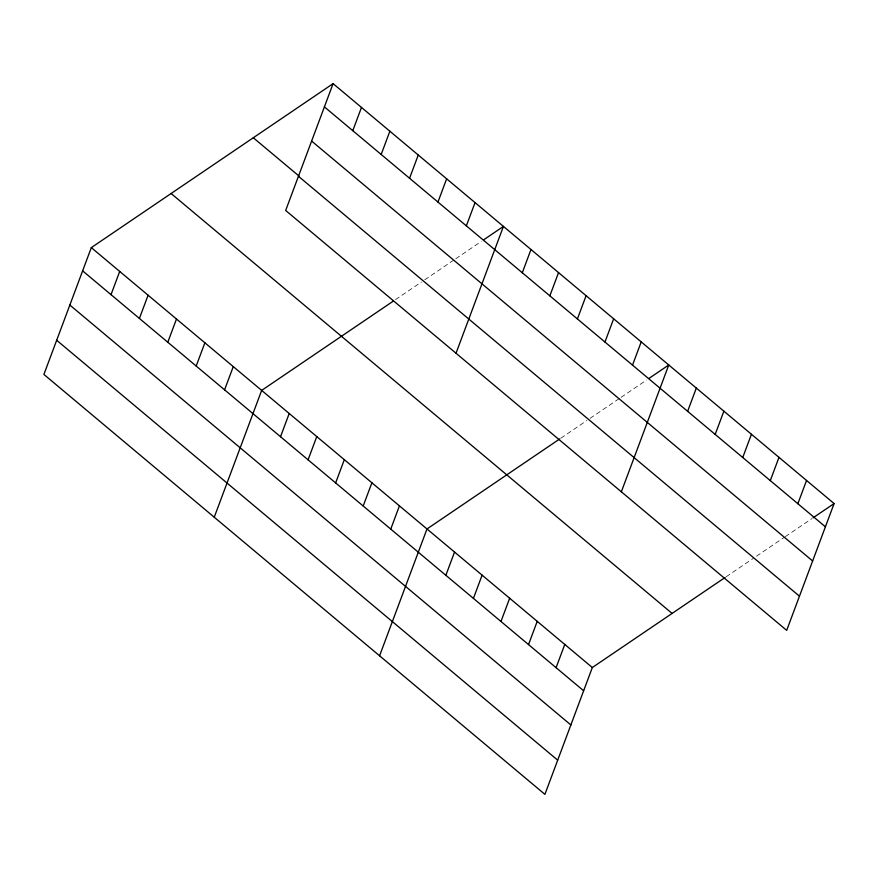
<?xml version="1.0" encoding="UTF-8"?>
<svg xmlns="http://www.w3.org/2000/svg" width="878" height="878" viewBox="0 0 878 878"><rect width="100%" height="100%" fill="white"/><g stroke="black" fill="none" stroke-linecap="round" stroke-linejoin="round"><path stroke-width="0.66" stroke-dasharray="4.39 3.29" d="M395.528 299.607L421.484 281.992M424.754 279.775L454.672 259.482M455.781 258.736L481.265 241.45M560.855 438.177L586.822 420.562M590.093 418.345L620.011 398.052M621.119 397.306L646.603 380.02M726.194 576.747L753.236 558.408M756.529 556.169L784.23 537.38M785.338 536.623L811.941 518.591"/><path stroke-width="1.32" d="M333.091 83.64L285.668 210.468L786.688 630.371L834.1 503.555L333.091 83.64L91.312 247.629L43.9 374.445L544.909 794.36L592.332 667.532L725.107 577.472M111.023 294.657L119.704 271.423M139.404 318.451L148.097 295.217M167.797 342.244L176.489 319.01M196.189 366.049L204.881 342.804M224.581 389.843L233.274 366.598M352.791 130.679L361.473 107.434M214.243 517.219L261.666 390.392L393.366 301.066M381.184 154.473L389.865 131.239M280.532 436.728L289.213 413.494M409.565 178.267L418.257 155.033M308.079 459.831L316.771 436.585M437.957 202.061L446.65 178.827M335.637 482.922L344.33 459.677M466.35 225.855L475.042 202.62M363.196 506.013L371.888 482.779M456.011 353.23L503.434 226.414L483.482 239.946M390.754 529.116L399.435 505.871M522.3 272.751L530.981 249.506M379.581 655.789L426.993 528.962L559.78 438.901M549.858 295.842L558.54 272.608M445.859 575.299L454.552 552.064M577.406 318.933L586.098 295.699M473.418 598.401L482.11 575.156M604.964 342.036L613.656 318.791M500.976 621.492L509.657 598.247M632.522 365.127L641.214 341.893M528.534 644.584L537.215 621.35M621.35 491.801L668.762 364.985L648.82 378.517M556.081 667.686L564.774 644.441M687.628 411.321L696.32 388.076M715.186 434.412L723.878 411.178M742.744 457.515L751.436 434.27M770.302 480.606L778.984 457.361M797.861 503.698L806.542 480.464M813.05 517.833L834.1 503.555M324.399 106.886L825.408 526.8M311.613 141.062L812.633 560.976M253.303 137.758L298.926 175.995M298.454 176.28L799.463 596.195M171.1 193.511L672.109 613.426M91.312 247.629L592.332 667.532M82.631 270.863L583.64 690.777M69.845 305.05L570.865 724.954M56.675 340.258L557.695 760.172"/></g></svg>
